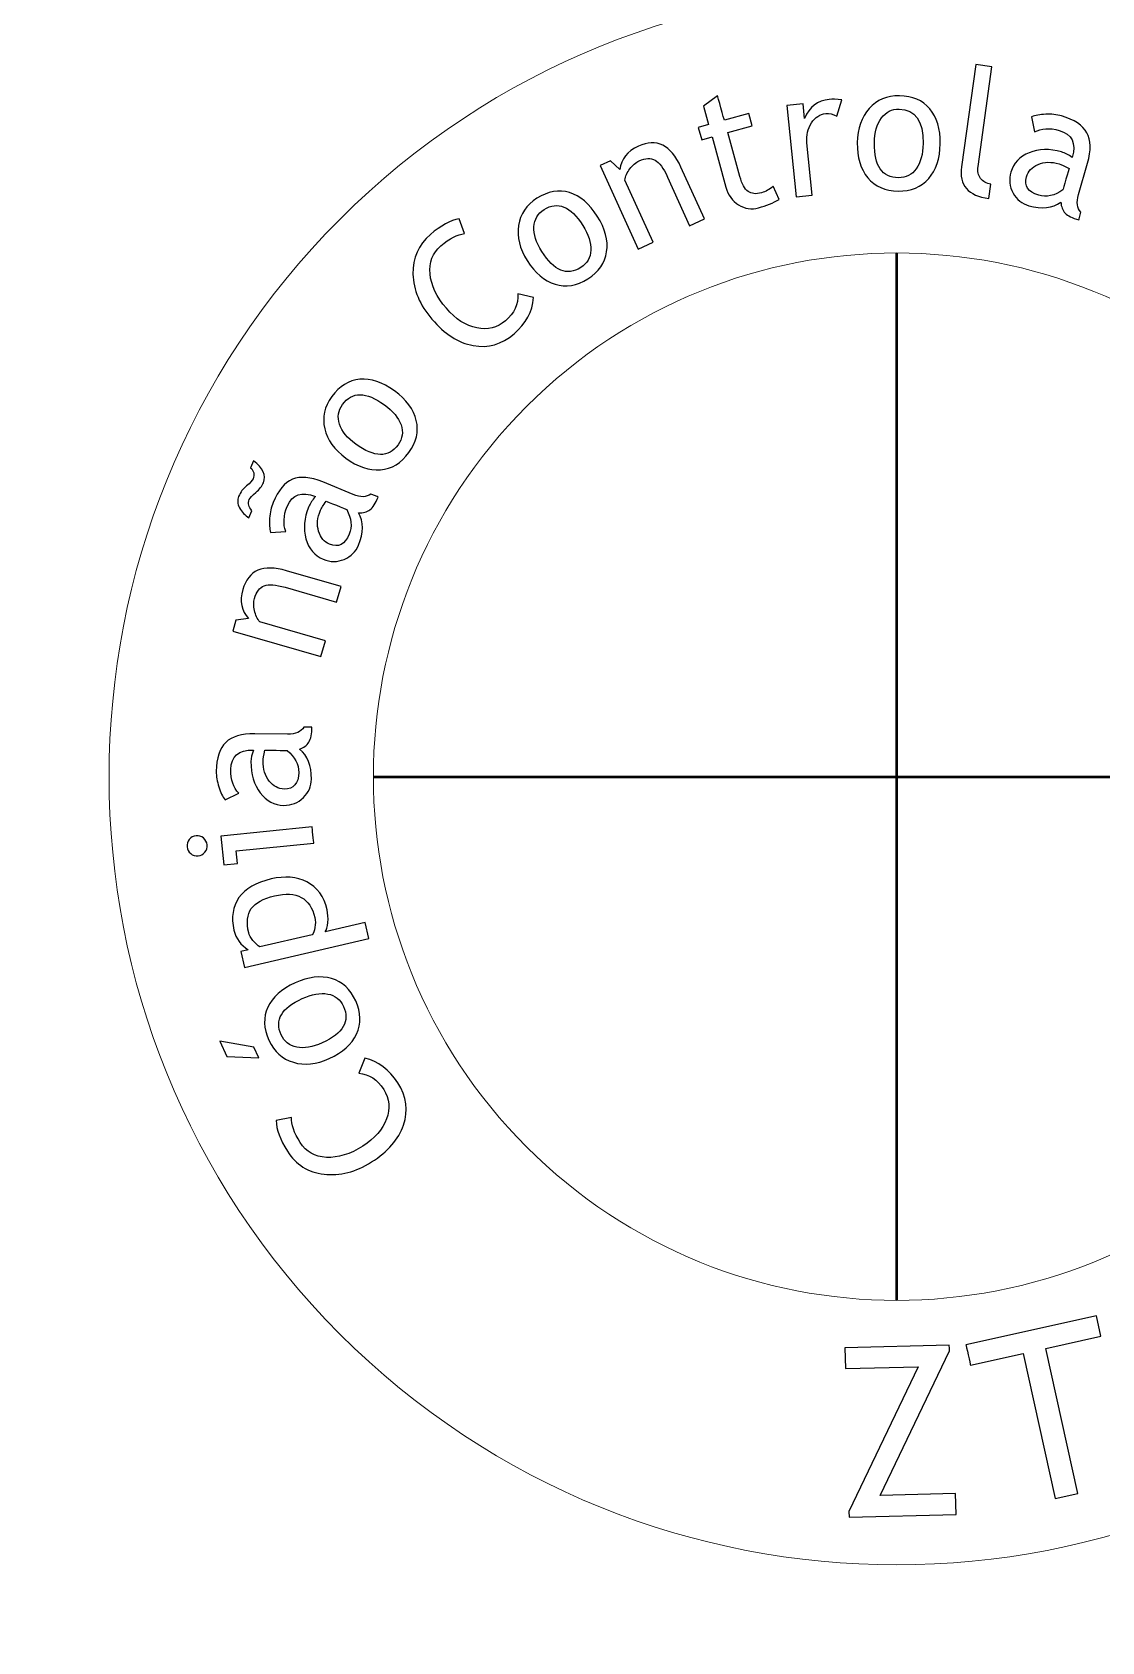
# Model space of a CAD drawing. Header units: millimetres. Extents: x 4980 to 5188, y 1170 to 1461.
# Drawn here: x 5135.94 to 5163.1, y 1240.36 to 1281.21 of the extents above; entities that cross this region are included whole.
import ezdxf

# ---------------------------------------------------------------- set-up
doc = ezdxf.new("R2010")
doc.units = ezdxf.units.MM
doc.layers.add('Camada 1', color=7, linetype='Continuous')

msp = doc.modelspace()

# ---------------------------------------------------------------- linework, layer by layer
at = {"layer": 'Camada 1', "lineweight": 20}
for points in [[(5143.75075, 1276.4554), (5151.56124, 1284.26589), (5164.22453, 1284.26589), (5172.03502, 1276.4554), (5172.03502, 1276.4554), (5179.84551, 1268.64491), (5179.84551, 1255.98161), (5172.03502, 1248.17113), (5172.03502, 1248.17113), (5164.22453, 1240.36064), (5151.56124, 1240.36064), (5143.75075, 1248.17113), (5143.75075, 1248.17113), (5135.94026, 1255.98161), (5135.94026, 1268.64491), (5143.75075, 1276.4554)], [(5148.49614, 1271.71), (5153.68581, 1276.89967), (5162.09996, 1276.89967), (5167.28963, 1271.71), (5167.28963, 1271.71), (5172.47929, 1266.52033), (5172.47929, 1258.10619), (5167.28963, 1252.91652), (5167.28963, 1252.91652), (5162.09996, 1247.72685), (5153.68581, 1247.72685), (5148.49614, 1252.91652), (5148.49614, 1252.91652), (5143.30647, 1258.10619), (5143.30647, 1266.52033), (5148.49614, 1271.71)]]:
    msp.add_open_spline(points, degree=3, knots=[0, 0, 0, 0, 0.2, 0.2, 0.2, 0.2, 0.4, 0.4, 0.4, 0.4, 0.6, 0.6, 0.6, 0.6, 1, 1, 1, 1], dxfattribs=at)
at = {"layer": 'Camada 1'}
for points, knots in [([(5159.53719, 1277.78801), (5159.53719, 1277.78801), (5159.90163, 1280.38705), (5159.90163, 1280.38705), (5159.90163, 1280.38705), (5159.90163, 1280.38705), (5160.31175, 1280.32949), (5160.31175, 1280.32949), (5160.31175, 1280.32949), (5160.31175, 1280.32949), (5159.95693, 1277.79961), (5159.95693, 1277.79961), (5159.95693, 1277.79961), (5159.93968, 1277.67615), (5159.96138, 1277.57411), (5160.02191, 1277.49293), (5160.02191, 1277.49293), (5160.08322, 1277.41169), (5160.17083, 1277.36339), (5160.28481, 1277.34741), (5160.28481, 1277.34741), (5160.28481, 1277.34741), (5160.23348, 1276.98141), (5160.23348, 1276.98141), (5160.23348, 1276.98141), (5159.70428, 1277.05566), (5159.47214, 1277.32429), (5159.53719, 1277.78801)], [0, 0, 0, 0, 0.125, 0.125, 0.125, 0.125, 0.25, 0.25, 0.25, 0.25, 0.375, 0.375, 0.375, 0.375, 0.5, 0.5, 0.5, 0.5, 0.625, 0.625, 0.625, 0.625, 0.75, 0.75, 0.75, 0.75, 1, 1, 1, 1]), ([(5153.20335, 1278.54801), (5153.20335, 1278.54801), (5152.94137, 1278.47567), (5152.94137, 1278.47567), (5152.94137, 1278.47567), (5152.94137, 1278.47567), (5152.85489, 1278.78899), (5152.85489, 1278.78899), (5152.85489, 1278.78899), (5152.85489, 1278.78899), (5153.1168, 1278.8614), (5153.1168, 1278.8614), (5153.1168, 1278.8614), (5153.1168, 1278.8614), (5152.98719, 1279.3307), (5152.98719, 1279.3307), (5152.98719, 1279.3307), (5152.98719, 1279.3307), (5153.34407, 1279.59396), (5153.34407, 1279.59396), (5153.34407, 1279.59396), (5153.34407, 1279.59396), (5153.51589, 1278.97157), (5153.51589, 1278.97157), (5153.51589, 1278.97157), (5153.51589, 1278.97157), (5154.13412, 1279.14233), (5154.13412, 1279.14233), (5154.13412, 1279.14233), (5154.13412, 1279.14233), (5154.22067, 1278.82894), (5154.22067, 1278.82894), (5154.22067, 1278.82894), (5154.22067, 1278.82894), (5153.60251, 1278.65825), (5153.60251, 1278.65825), (5153.60251, 1278.65825), (5153.60251, 1278.65825), (5153.91088, 1277.54151), (5153.91088, 1277.54151), (5153.91088, 1277.54151), (5153.96307, 1277.35257), (5154.03236, 1277.22699), (5154.11821, 1277.16448), (5154.11821, 1277.16448), (5154.20377, 1277.10268), (5154.31782, 1277.09101), (5154.4596, 1277.13012), (5154.4596, 1277.13012), (5154.56185, 1277.1584), (5154.66141, 1277.21356), (5154.75651, 1277.29537), (5154.75651, 1277.29537), (5154.75651, 1277.29537), (5154.91165, 1276.96246), (5154.91165, 1276.96246), (5154.91165, 1276.96246), (5154.758, 1276.87457), (5154.582, 1276.80365), (5154.38387, 1276.74892), (5154.38387, 1276.74892), (5154.20568, 1276.6997), (5154.03731, 1276.7241), (5153.87772, 1276.82246), (5153.87772, 1276.82246), (5153.71876, 1276.92103), (5153.61128, 1277.07065), (5153.55556, 1277.27246), (5153.55556, 1277.27246), (5153.55556, 1277.27246), (5153.20335, 1278.54801), (5153.20335, 1278.54801)], [0, 0, 0, 0, 0.05263158, 0.05263158, 0.05263158, 0.05263158, 0.10526316, 0.10526316, 0.10526316, 0.10526316, 0.15789474, 0.15789474, 0.15789474, 0.15789474, 0.21052632, 0.21052632, 0.21052632, 0.21052632, 0.26315789, 0.26315789, 0.26315789, 0.2631579, 0.31578947, 0.31578947, 0.31578947, 0.31578947, 0.36842105, 0.36842105, 0.36842105, 0.36842105, 0.42105263, 0.42105263, 0.42105263, 0.42105263, 0.47368421, 0.47368421, 0.47368421, 0.47368421, 0.52631579, 0.52631579, 0.52631579, 0.52631579, 0.57894737, 0.57894737, 0.57894737, 0.57894737, 0.63157895, 0.63157895, 0.63157895, 0.63157895, 0.68421053, 0.68421053, 0.68421053, 0.68421053, 0.73684211, 0.73684211, 0.73684211, 0.73684211, 0.78947368, 0.78947368, 0.78947368, 0.78947369, 0.84210526, 0.84210526, 0.84210526, 0.84210526, 0.89473684, 0.89473684, 0.89473684, 0.89473684, 1, 1, 1, 1]), ([(5156.37091, 1279.07494), (5156.27531, 1279.12798), (5156.18204, 1279.14983), (5156.09054, 1279.14063), (5156.09054, 1279.14063), (5155.94509, 1279.12586), (5155.8241, 1279.04588), (5155.72907, 1278.90107), (5155.72907, 1278.90107), (5155.63347, 1278.75569), (5155.59493, 1278.58916), (5155.61409, 1278.40015), (5155.61409, 1278.40015), (5155.61409, 1278.40015), (5155.74865, 1277.06945), (5155.74865, 1277.06945), (5155.74865, 1277.06945), (5155.74865, 1277.06945), (5155.33662, 1277.0278), (5155.33662, 1277.0278), (5155.33662, 1277.0278), (5155.33662, 1277.0278), (5155.10236, 1279.34506), (5155.10236, 1279.34506), (5155.10236, 1279.34506), (5155.10236, 1279.34506), (5155.51432, 1279.38664), (5155.51432, 1279.38664), (5155.51432, 1279.38664), (5155.51432, 1279.38664), (5155.55151, 1279.01894), (5155.55151, 1279.01894), (5155.55151, 1279.01894), (5155.6737, 1279.30886), (5155.88357, 1279.4688), (5156.17956, 1279.49878), (5156.17956, 1279.49878), (5156.25275, 1279.50621), (5156.36044, 1279.50359), (5156.50186, 1279.49171), (5156.50186, 1279.49171), (5156.50186, 1279.49171), (5156.37091, 1279.07494), (5156.37091, 1279.07494)], [0, 0, 0, 0, 0.08333333, 0.08333333, 0.08333333, 0.08333333, 0.16666667, 0.16666667, 0.16666667, 0.16666667, 0.25, 0.25, 0.25, 0.25, 0.33333333, 0.33333333, 0.33333333, 0.33333333, 0.41666667, 0.41666667, 0.41666667, 0.41666667, 0.5, 0.5, 0.5, 0.5, 0.58333333, 0.58333333, 0.58333333, 0.58333333, 0.66666667, 0.66666667, 0.66666667, 0.66666667, 0.75, 0.75, 0.75, 0.75, 0.83333333, 0.83333333, 0.83333333, 0.83333333, 1, 1, 1, 1]), ([(5156.8912, 1278.40036), (5156.89565, 1278.76035), (5156.99571, 1279.05005), (5157.19207, 1279.2689), (5157.19207, 1279.2689), (5157.3885, 1279.48768), (5157.64441, 1279.59509), (5157.96055, 1279.5912), (5157.96055, 1279.5912), (5158.29374, 1279.5871), (5158.55071, 1279.47778), (5158.73222, 1279.26261), (5158.73222, 1279.26261), (5158.91359, 1279.048), (5159.00205, 1278.75236), (5158.99746, 1278.37455), (5158.99746, 1278.37455), (5158.99279, 1277.99908), (5158.89492, 1277.70408), (5158.70372, 1277.48897), (5158.70372, 1277.48897), (5158.51259, 1277.27451), (5158.25521, 1277.16929), (5157.93093, 1277.17339), (5157.93093, 1277.17339), (5157.59844, 1277.17735), (5157.34148, 1277.29035), (5157.15862, 1277.51167), (5157.15862, 1277.51167), (5156.97584, 1277.73278), (5156.88667, 1278.02927), (5156.8912, 1278.40036)], [0, 0, 0, 0, 0.11111111, 0.11111111, 0.11111111, 0.11111111, 0.22222222, 0.22222222, 0.22222222, 0.22222222, 0.33333333, 0.33333333, 0.33333333, 0.33333333, 0.44444444, 0.44444444, 0.44444444, 0.44444445, 0.55555556, 0.55555556, 0.55555556, 0.55555556, 0.66666667, 0.66666667, 0.66666667, 0.66666667, 0.77777778, 0.77777778, 0.77777778, 0.77777778, 1, 1, 1, 1]), ([(5157.32755, 1278.39506), (5157.32041, 1277.81092), (5157.52307, 1277.51676), (5157.9351, 1277.51174), (5157.9351, 1277.51174), (5158.12658, 1277.50934), (5158.27812, 1277.58535), (5158.38913, 1277.74063), (5158.38913, 1277.74063), (5158.50015, 1277.89606), (5158.55771, 1278.10904), (5158.5611, 1278.37986), (5158.5611, 1278.37986), (5158.56817, 1278.95657), (5158.36679, 1279.24776), (5157.95645, 1279.25278), (5157.95645, 1279.25278), (5157.76787, 1279.25512), (5157.61704, 1279.18052), (5157.5032, 1279.0282), (5157.5032, 1279.0282), (5157.38914, 1278.87596), (5157.33088, 1278.66525), (5157.32755, 1278.39506)], [0, 0, 0, 0, 0.14285714, 0.14285714, 0.14285714, 0.14285714, 0.28571429, 0.28571429, 0.28571429, 0.28571429, 0.42857143, 0.42857143, 0.42857143, 0.42857143, 0.57142857, 0.57142857, 0.57142857, 0.57142857, 0.71428571, 0.71428571, 0.71428571, 0.71428572, 1, 1, 1, 1]), ([(5162.06269, 1276.89154), (5161.84695, 1276.73732), (5161.57493, 1276.70741), (5161.24832, 1276.80124), (5161.24832, 1276.80124), (5161.07281, 1276.85173), (5160.93931, 1276.95963), (5160.8476, 1277.12418), (5160.8476, 1277.12418), (5160.75525, 1277.28893), (5160.73658, 1277.46571), (5160.79131, 1277.65621), (5160.79131, 1277.65621), (5160.85672, 1277.88382), (5161.01101, 1278.04716), (5161.25461, 1278.14779), (5161.25461, 1278.14779), (5161.49807, 1278.2477), (5161.77306, 1278.25371), (5162.08051, 1278.16532), (5162.08051, 1278.16532), (5162.16402, 1278.14121), (5162.25361, 1278.09546), (5162.34843, 1278.02807), (5162.34843, 1278.02807), (5162.45259, 1278.39032), (5162.34348, 1278.6178), (5162.02034, 1278.71071), (5162.02034, 1278.71071), (5161.77207, 1278.78206), (5161.56241, 1278.76983), (5161.38974, 1278.67423), (5161.38974, 1278.67423), (5161.38974, 1278.67423), (5161.31875, 1279.05606), (5161.31875, 1279.05606), (5161.31875, 1279.05606), (5161.41208, 1279.09566), (5161.53109, 1279.11779), (5161.67633, 1279.12317), (5161.67633, 1279.12317), (5161.82221, 1279.12833), (5161.95557, 1279.11405), (5162.07683, 1279.07919), (5162.07683, 1279.07919), (5162.4014, 1278.98585), (5162.61614, 1278.84379), (5162.72066, 1278.65386), (5162.72066, 1278.65386), (5162.82509, 1278.464), (5162.83118, 1278.20817), (5162.73855, 1277.88573), (5162.73855, 1277.88573), (5162.73855, 1277.88573), (5162.50767, 1277.08253), (5162.50767, 1277.08253), (5162.50767, 1277.08253), (5162.45125, 1276.88638), (5162.47197, 1276.73838), (5162.57011, 1276.6391), (5162.57011, 1276.6391), (5162.57011, 1276.6391), (5162.51354, 1276.44224), (5162.51354, 1276.44224), (5162.51354, 1276.44224), (5162.35162, 1276.48877), (5162.23692, 1276.54647), (5162.17017, 1276.61506), (5162.17017, 1276.61506), (5162.10264, 1276.68386), (5162.06722, 1276.77586), (5162.06269, 1276.89154)], [0, 0, 0, 0, 0.05263158, 0.05263158, 0.05263158, 0.05263158, 0.10526316, 0.10526316, 0.10526316, 0.10526316, 0.15789474, 0.15789474, 0.15789474, 0.15789474, 0.21052632, 0.21052632, 0.21052632, 0.21052632, 0.26315789, 0.26315789, 0.26315789, 0.2631579, 0.31578947, 0.31578947, 0.31578947, 0.31578947, 0.36842105, 0.36842105, 0.36842105, 0.36842105, 0.42105263, 0.42105263, 0.42105263, 0.42105263, 0.47368421, 0.47368421, 0.47368421, 0.47368421, 0.52631579, 0.52631579, 0.52631579, 0.52631579, 0.57894737, 0.57894737, 0.57894737, 0.57894737, 0.63157895, 0.63157895, 0.63157895, 0.63157895, 0.68421053, 0.68421053, 0.68421053, 0.68421053, 0.73684211, 0.73684211, 0.73684211, 0.73684211, 0.78947368, 0.78947368, 0.78947368, 0.78947369, 0.84210526, 0.84210526, 0.84210526, 0.84210526, 0.89473684, 0.89473684, 0.89473684, 0.89473684, 1, 1, 1, 1]), ([(5152.63413, 1276.29545), (5152.63413, 1276.29545), (5152.07311, 1277.53006), (5152.07311, 1277.53006), (5152.07311, 1277.53006), (5151.97058, 1277.75577), (5151.86494, 1277.89846), (5151.75562, 1277.958), (5151.75562, 1277.958), (5151.6468, 1278.01789), (5151.51209, 1278.01117), (5151.35271, 1277.93877), (5151.35271, 1277.93877), (5151.2668, 1277.8998), (5151.18866, 1277.83326), (5151.11802, 1277.73929), (5151.11802, 1277.73929), (5151.04844, 1277.64482), (5151.00467, 1277.54915), (5150.98912, 1277.45072), (5150.98912, 1277.45072), (5150.98912, 1277.45072), (5151.70577, 1275.87366), (5151.70577, 1275.87366), (5151.70577, 1275.87366), (5151.70577, 1275.87366), (5151.32867, 1275.70233), (5151.32867, 1275.70233), (5151.32867, 1275.70233), (5151.32867, 1275.70233), (5150.36517, 1277.82266), (5150.36517, 1277.82266), (5150.36517, 1277.82266), (5150.36517, 1277.82266), (5150.62262, 1277.93968), (5150.62262, 1277.93968), (5150.62262, 1277.93968), (5150.62262, 1277.93968), (5150.86552, 1277.72069), (5150.86552, 1277.72069), (5150.86552, 1277.72069), (5150.89507, 1277.986), (5151.05007, 1278.18286), (5151.33185, 1278.31092), (5151.33185, 1278.31092), (5151.79685, 1278.5222), (5152.15761, 1278.34528), (5152.41457, 1277.77974), (5152.41457, 1277.77974), (5152.41457, 1277.77974), (5153.01116, 1276.46685), (5153.01116, 1276.46685), (5153.01116, 1276.46685), (5153.01116, 1276.46685), (5152.63413, 1276.29545), (5152.63413, 1276.29545)], [0, 0, 0, 0, 0.06666667, 0.06666667, 0.06666667, 0.06666667, 0.13333333, 0.13333333, 0.13333333, 0.13333333, 0.2, 0.2, 0.2, 0.2, 0.26666667, 0.26666667, 0.26666667, 0.26666667, 0.33333333, 0.33333333, 0.33333333, 0.33333333, 0.4, 0.4, 0.4, 0.4, 0.46666667, 0.46666667, 0.46666667, 0.46666667, 0.53333333, 0.53333333, 0.53333333, 0.53333333, 0.6, 0.6, 0.6, 0.6, 0.66666667, 0.66666667, 0.66666667, 0.66666667, 0.73333333, 0.73333333, 0.73333333, 0.73333333, 0.8, 0.8, 0.8, 0.8, 0.86666667, 0.86666667, 0.86666667, 0.86666667, 1, 1, 1, 1]), ([(5162.26726, 1277.74551), (5162.15059, 1277.81), (5162.06708, 1277.84939), (5162.01708, 1277.86374), (5162.01708, 1277.86374), (5161.81733, 1277.92123), (5161.63899, 1277.916), (5161.48301, 1277.84896), (5161.48301, 1277.84896), (5161.32702, 1277.78179), (5161.22824, 1277.67735), (5161.18772, 1277.53614), (5161.18772, 1277.53614), (5161.12061, 1277.30286), (5161.22392, 1277.14652), (5161.49715, 1277.06803), (5161.49715, 1277.06803), (5161.69761, 1277.0104), (5161.90197, 1277.05509), (5162.11092, 1277.20196), (5162.11092, 1277.20196), (5162.11092, 1277.20196), (5162.26726, 1277.74551), (5162.26726, 1277.74551)], [0, 0, 0, 0, 0.14285714, 0.14285714, 0.14285714, 0.14285714, 0.28571429, 0.28571429, 0.28571429, 0.28571429, 0.42857143, 0.42857143, 0.42857143, 0.42857143, 0.57142857, 0.57142857, 0.57142857, 0.57142857, 0.71428571, 0.71428571, 0.71428571, 0.71428572, 1, 1, 1, 1]), ([(5148.51043, 1275.40817), (5148.31774, 1275.7123), (5148.24363, 1276.00971), (5148.28889, 1276.30019), (5148.28889, 1276.30019), (5148.33421, 1276.59074), (5148.49006, 1276.8204), (5148.75721, 1276.98954), (5148.75721, 1276.98954), (5149.03863, 1277.16788), (5149.3137, 1277.21638), (5149.58325, 1277.13493), (5149.58325, 1277.13493), (5149.85223, 1277.05403), (5150.0877, 1276.85449), (5150.28993, 1276.5353), (5150.28993, 1276.5353), (5150.49075, 1276.21809), (5150.56966, 1275.91743), (5150.52674, 1275.63282), (5150.52674, 1275.63282), (5150.48347, 1275.34885), (5150.32507, 1275.12031), (5150.05114, 1274.94678), (5150.05114, 1274.94678), (5149.77028, 1274.76888), (5149.4933, 1274.72341), (5149.21923, 1274.80911), (5149.21923, 1274.80911), (5148.94544, 1274.89481), (5148.70898, 1275.09464), (5148.51043, 1275.40817)], [0, 0, 0, 0, 0.11111111, 0.11111111, 0.11111111, 0.11111111, 0.22222222, 0.22222222, 0.22222222, 0.22222222, 0.33333333, 0.33333333, 0.33333333, 0.33333333, 0.44444444, 0.44444444, 0.44444444, 0.44444445, 0.55555556, 0.55555556, 0.55555556, 0.55555556, 0.66666667, 0.66666667, 0.66666667, 0.66666667, 0.77777778, 0.77777778, 0.77777778, 0.77777778, 1, 1, 1, 1]), ([(5148.87911, 1275.64166), (5149.19165, 1275.14824), (5149.52201, 1275.01219), (5149.87005, 1275.23267), (5149.87005, 1275.23267), (5150.03184, 1275.3352), (5150.1174, 1275.48157), (5150.12574, 1275.6722), (5150.12574, 1275.6722), (5150.13408, 1275.86298), (5150.06613, 1276.07292), (5149.92124, 1276.30181), (5149.92124, 1276.30181), (5149.61259, 1276.78894), (5149.28499, 1276.92322), (5148.93837, 1276.70359), (5148.93837, 1276.70359), (5148.77906, 1276.60269), (5148.69328, 1276.45794), (5148.68084, 1276.26815), (5148.68084, 1276.26815), (5148.66832, 1276.07844), (5148.73451, 1275.86998), (5148.87911, 1275.64166)], [0, 0, 0, 0, 0.14285714, 0.14285714, 0.14285714, 0.14285714, 0.28571429, 0.28571429, 0.28571429, 0.28571429, 0.42857143, 0.42857143, 0.42857143, 0.42857143, 0.57142857, 0.57142857, 0.57142857, 0.57142857, 0.71428571, 0.71428571, 0.71428571, 0.71428572, 1, 1, 1, 1]), ([(5146.78318, 1276.47017), (5146.78318, 1276.47017), (5146.91519, 1276.09322), (5146.91519, 1276.09322), (5146.91519, 1276.09322), (5146.74266, 1276.07992), (5146.54375, 1275.97661), (5146.31698, 1275.78167), (5146.31698, 1275.78167), (5146.10527, 1275.5998), (5146.01363, 1275.36249), (5146.04206, 1275.06975), (5146.04206, 1275.06975), (5146.07154, 1274.77708), (5146.2095, 1274.48667), (5146.4567, 1274.19902), (5146.4567, 1274.19902), (5146.6933, 1273.92381), (5146.95069, 1273.7575), (5147.22837, 1273.69959), (5147.22837, 1273.69959), (5147.50662, 1273.64125), (5147.74958, 1273.70122), (5147.95733, 1273.87969), (5147.95733, 1273.87969), (5148.18303, 1274.07372), (5148.28931, 1274.30303), (5148.27404, 1274.56678), (5148.27404, 1274.56678), (5148.27404, 1274.56678), (5148.67193, 1274.47041), (5148.67193, 1274.47041), (5148.67193, 1274.47041), (5148.64308, 1274.11685), (5148.47832, 1273.81082), (5148.17724, 1273.55216), (5148.17724, 1273.55216), (5147.86137, 1273.2807), (5147.51553, 1273.18107), (5147.13779, 1273.25277), (5147.13779, 1273.25277), (5146.76111, 1273.3244), (5146.41265, 1273.54657), (5146.09191, 1273.91978), (5146.09191, 1273.91978), (5145.78191, 1274.28055), (5145.62126, 1274.66323), (5145.60987, 1275.06834), (5145.60987, 1275.06834), (5145.59835, 1275.47344), (5145.74571, 1275.80747), (5146.05309, 1276.07158), (5146.05309, 1276.07158), (5146.31599, 1276.29757), (5146.55916, 1276.43015), (5146.78318, 1276.47017)], [0, 0, 0, 0, 0.06666667, 0.06666667, 0.06666667, 0.06666667, 0.13333333, 0.13333333, 0.13333333, 0.13333333, 0.2, 0.2, 0.2, 0.2, 0.26666667, 0.26666667, 0.26666667, 0.26666667, 0.33333333, 0.33333333, 0.33333333, 0.33333333, 0.4, 0.4, 0.4, 0.4, 0.46666667, 0.46666667, 0.46666667, 0.46666667, 0.53333333, 0.53333333, 0.53333333, 0.53333333, 0.6, 0.6, 0.6, 0.6, 0.66666667, 0.66666667, 0.66666667, 0.66666667, 0.73333333, 0.73333333, 0.73333333, 0.73333333, 0.8, 0.8, 0.8, 0.8, 0.86666667, 0.86666667, 0.86666667, 0.86666667, 1, 1, 1, 1]), ([(5143.90398, 1270.39613), (5143.61237, 1270.60727), (5143.43333, 1270.85603), (5143.36778, 1271.14262), (5143.36778, 1271.14262), (5143.30209, 1271.42921), (5143.36184, 1271.70039), (5143.54724, 1271.9565), (5143.54724, 1271.9565), (5143.74269, 1272.22633), (5143.98013, 1272.37327), (5144.26064, 1272.39752), (5144.26064, 1272.39752), (5144.54052, 1272.42213), (5144.83312, 1272.32398), (5145.13915, 1272.10238), (5145.13915, 1272.10238), (5145.44335, 1271.88218), (5145.6279, 1271.63215), (5145.69352, 1271.35199), (5145.69352, 1271.35199), (5145.75858, 1271.07212), (5145.69614, 1270.80123), (5145.506, 1270.53854), (5145.506, 1270.53854), (5145.31105, 1270.2692), (5145.07056, 1270.12432), (5144.78433, 1270.1024), (5144.78433, 1270.1024), (5144.4983, 1270.08055), (5144.20457, 1270.17855), (5143.90398, 1270.39613)], [0, 0, 0, 0, 0.11111111, 0.11111111, 0.11111111, 0.11111111, 0.22222222, 0.22222222, 0.22222222, 0.22222222, 0.33333333, 0.33333333, 0.33333333, 0.33333333, 0.44444444, 0.44444444, 0.44444444, 0.44444445, 0.55555556, 0.55555556, 0.55555556, 0.55555556, 0.66666667, 0.66666667, 0.66666667, 0.66666667, 0.77777778, 0.77777778, 0.77777778, 0.77777778, 1, 1, 1, 1]), ([(5144.15988, 1270.74961), (5144.63301, 1270.40716), (5144.99024, 1270.4032), (5145.23192, 1270.73695), (5145.23192, 1270.73695), (5145.34414, 1270.89202), (5145.36939, 1271.05968), (5145.30652, 1271.23992), (5145.30652, 1271.23992), (5145.24352, 1271.42016), (5145.10274, 1271.59008), (5144.88325, 1271.74889), (5144.88325, 1271.74889), (5144.41606, 1272.0871), (5144.06209, 1272.09036), (5143.82146, 1271.75794), (5143.82146, 1271.75794), (5143.71087, 1271.60521), (5143.68485, 1271.4389), (5143.74368, 1271.25816), (5143.74368, 1271.25816), (5143.80237, 1271.07728), (5143.94103, 1270.90807), (5144.15988, 1270.74961)], [0, 0, 0, 0, 0.14285714, 0.14285714, 0.14285714, 0.14285714, 0.28571429, 0.28571429, 0.28571429, 0.28571429, 0.42857143, 0.42857143, 0.42857143, 0.42857143, 0.57142857, 0.57142857, 0.57142857, 0.57142857, 0.71428571, 0.71428571, 0.71428571, 0.71428572, 1, 1, 1, 1]), ([(5141.55645, 1270.33001), (5141.80451, 1270.14503), (5141.88986, 1269.95885), (5141.81313, 1269.77295), (5141.81313, 1269.77295), (5141.77834, 1269.68853), (5141.71414, 1269.60664), (5141.62009, 1269.5266), (5141.62009, 1269.5266), (5141.52633, 1269.44726), (5141.47082, 1269.38666), (5141.45357, 1269.3448), (5141.45357, 1269.3448), (5141.41454, 1269.25019), (5141.43667, 1269.15593), (5141.52053, 1269.06344), (5141.52053, 1269.06344), (5141.52053, 1269.06344), (5141.44586, 1268.88228), (5141.44586, 1268.88228), (5141.44586, 1268.88228), (5141.34093, 1268.9472), (5141.26138, 1269.0307), (5141.20714, 1269.1326), (5141.20714, 1269.1326), (5141.15248, 1269.23379), (5141.14421, 1269.33031), (5141.18239, 1269.42294), (5141.18239, 1269.42294), (5141.22772, 1269.53275), (5141.29532, 1269.62284), (5141.38597, 1269.69468), (5141.38597, 1269.69468), (5141.47627, 1269.76574), (5141.53128, 1269.825), (5141.55051, 1269.87167), (5141.55051, 1269.87167), (5141.5952, 1269.98), (5141.57279, 1270.07369), (5141.48348, 1270.15295), (5141.48348, 1270.15295), (5141.48348, 1270.15295), (5141.55645, 1270.33001), (5141.55645, 1270.33001)], [0, 0, 0, 0, 0.08333333, 0.08333333, 0.08333333, 0.08333333, 0.16666667, 0.16666667, 0.16666667, 0.16666667, 0.25, 0.25, 0.25, 0.25, 0.33333333, 0.33333333, 0.33333333, 0.33333333, 0.41666667, 0.41666667, 0.41666667, 0.41666667, 0.5, 0.5, 0.5, 0.5, 0.58333333, 0.58333333, 0.58333333, 0.58333333, 0.66666667, 0.66666667, 0.66666667, 0.66666667, 0.75, 0.75, 0.75, 0.75, 0.83333333, 0.83333333, 0.83333333, 0.83333333, 1, 1, 1, 1]), ([(5144.22974, 1269.00984), (5144.35907, 1268.77827), (5144.35858, 1268.50469), (5144.22904, 1268.19045), (5144.22904, 1268.19045), (5144.15939, 1268.02166), (5144.03734, 1267.90089), (5143.8636, 1267.82813), (5143.8636, 1267.82813), (5143.68951, 1267.75459), (5143.51182, 1267.75565), (5143.32861, 1267.83124), (5143.32861, 1267.83124), (5143.10969, 1267.92147), (5142.96452, 1268.09294), (5142.89161, 1268.3463), (5142.89161, 1268.3463), (5142.81928, 1268.59923), (5142.84388, 1268.8733), (5142.96593, 1269.16901), (5142.96593, 1269.16901), (5142.99902, 1269.24934), (5143.05446, 1269.3332), (5143.13203, 1269.41997), (5143.13203, 1269.41997), (5142.7835, 1269.56372), (5142.54534, 1269.48057), (5142.41714, 1269.16979), (5142.41714, 1269.16979), (5142.31864, 1268.931), (5142.30754, 1268.7212), (5142.38335, 1268.53905), (5142.38335, 1268.53905), (5142.38335, 1268.53905), (5141.99599, 1268.51091), (5141.99599, 1268.51091), (5141.99599, 1268.51091), (5141.967, 1268.60793), (5141.95816, 1268.72877), (5141.96898, 1268.87366), (5141.96898, 1268.87366), (5141.98008, 1269.01925), (5142.00914, 1269.15013), (5142.05723, 1269.26681), (5142.05723, 1269.26681), (5142.18599, 1269.579), (5142.35103, 1269.7767), (5142.55142, 1269.85943), (5142.55142, 1269.85943), (5142.75168, 1269.94217), (5143.00666, 1269.91982), (5143.3168, 1269.79183), (5143.3168, 1269.79183), (5143.3168, 1269.79183), (5144.08938, 1269.47321), (5144.08938, 1269.47321), (5144.08938, 1269.47321), (5144.27804, 1269.39543), (5144.42738, 1269.39953), (5144.53698, 1269.48608), (5144.53698, 1269.48608), (5144.53698, 1269.48608), (5144.72641, 1269.40795), (5144.72641, 1269.40795), (5144.72641, 1269.40795), (5144.66214, 1269.25217), (5144.59206, 1269.14462), (5144.51647, 1269.08586), (5144.51647, 1269.08586), (5144.44053, 1269.02646), (5144.34528, 1269.0015), (5144.22974, 1269.00984)], [0, 0, 0, 0, 0.05263158, 0.05263158, 0.05263158, 0.05263158, 0.10526316, 0.10526316, 0.10526316, 0.10526316, 0.15789474, 0.15789474, 0.15789474, 0.15789474, 0.21052632, 0.21052632, 0.21052632, 0.21052632, 0.26315789, 0.26315789, 0.26315789, 0.2631579, 0.31578947, 0.31578947, 0.31578947, 0.31578947, 0.36842105, 0.36842105, 0.36842105, 0.36842105, 0.42105263, 0.42105263, 0.42105263, 0.42105263, 0.47368421, 0.47368421, 0.47368421, 0.47368421, 0.52631579, 0.52631579, 0.52631579, 0.52631579, 0.57894737, 0.57894737, 0.57894737, 0.57894737, 0.63157895, 0.63157895, 0.63157895, 0.63157895, 0.68421053, 0.68421053, 0.68421053, 0.68421053, 0.73684211, 0.73684211, 0.73684211, 0.73684211, 0.78947368, 0.78947368, 0.78947368, 0.78947369, 0.84210526, 0.84210526, 0.84210526, 0.84210526, 0.89473684, 0.89473684, 0.89473684, 0.89473684, 1, 1, 1, 1]), ([(5143.40377, 1269.30789), (5143.32677, 1269.19921), (5143.27833, 1269.12051), (5143.25853, 1269.07242), (5143.25853, 1269.07242), (5143.17926, 1268.8803), (5143.16456, 1268.70254), (5143.21391, 1268.54004), (5143.21391, 1268.54004), (5143.26334, 1268.37762), (5143.35618, 1268.26781), (5143.49195, 1268.2118), (5143.49195, 1268.2118), (5143.71631, 1268.11924), (5143.88312, 1268.20459), (5143.99152, 1268.46742), (5143.99152, 1268.46742), (5144.07107, 1268.66011), (5144.04936, 1268.86821), (5143.92661, 1269.09222), (5143.92661, 1269.09222), (5143.92661, 1269.09222), (5143.40377, 1269.30789), (5143.40377, 1269.30789)], [0, 0, 0, 0, 0.14285714, 0.14285714, 0.14285714, 0.14285714, 0.28571429, 0.28571429, 0.28571429, 0.28571429, 0.42857143, 0.42857143, 0.42857143, 0.42857143, 0.57142857, 0.57142857, 0.57142857, 0.57142857, 0.71428571, 0.71428571, 0.71428571, 0.71428572, 1, 1, 1, 1]), ([(5143.66766, 1266.74435), (5143.66766, 1266.74435), (5142.36447, 1267.11897), (5142.36447, 1267.11897), (5142.36447, 1267.11897), (5142.12617, 1267.18742), (5141.94904, 1267.19979), (5141.83279, 1267.15525), (5141.83279, 1267.15525), (5141.71661, 1267.11133), (5141.63424, 1267.00449), (5141.58587, 1266.8362), (5141.58587, 1266.8362), (5141.55978, 1266.74562), (5141.55964, 1266.64295), (5141.5853, 1266.52818), (5141.5853, 1266.52818), (5141.61196, 1266.41399), (5141.65644, 1266.3186), (5141.72114, 1266.24287), (5141.72114, 1266.24287), (5141.72114, 1266.24287), (5143.38595, 1265.7643), (5143.38595, 1265.7643), (5143.38595, 1265.7643), (5143.38595, 1265.7643), (5143.27154, 1265.36619), (5143.27154, 1265.36619), (5143.27154, 1265.36619), (5143.27154, 1265.36619), (5141.03327, 1266.00966), (5141.03327, 1266.00966), (5141.03327, 1266.00966), (5141.03327, 1266.00966), (5141.11133, 1266.28147), (5141.11133, 1266.28147), (5141.11133, 1266.28147), (5141.11133, 1266.28147), (5141.43554, 1266.32411), (5141.43554, 1266.32411), (5141.43554, 1266.32411), (5141.25289, 1266.51878), (5141.20375, 1266.7645), (5141.28924, 1267.06198), (5141.28924, 1267.06198), (5141.43038, 1267.55285), (5141.79913, 1267.71245), (5142.39614, 1267.54083), (5142.39614, 1267.54083), (5142.39614, 1267.54083), (5143.78214, 1267.14238), (5143.78214, 1267.14238), (5143.78214, 1267.14238), (5143.78214, 1267.14238), (5143.66766, 1266.74435), (5143.66766, 1266.74435)], [0, 0, 0, 0, 0.06666667, 0.06666667, 0.06666667, 0.06666667, 0.13333333, 0.13333333, 0.13333333, 0.13333333, 0.2, 0.2, 0.2, 0.2, 0.26666667, 0.26666667, 0.26666667, 0.26666667, 0.33333333, 0.33333333, 0.33333333, 0.33333333, 0.4, 0.4, 0.4, 0.4, 0.46666667, 0.46666667, 0.46666667, 0.46666667, 0.53333333, 0.53333333, 0.53333333, 0.53333333, 0.6, 0.6, 0.6, 0.6, 0.66666667, 0.66666667, 0.66666667, 0.66666667, 0.73333333, 0.73333333, 0.73333333, 0.73333333, 0.8, 0.8, 0.8, 0.8, 0.86666667, 0.86666667, 0.86666667, 0.86666667, 1, 1, 1, 1]), ([(5142.72912, 1263.01471), (5142.93489, 1262.84741), (5143.03572, 1262.59299), (5143.03155, 1262.25309), (5143.03155, 1262.25309), (5143.02929, 1262.07051), (5142.96056, 1261.91325), (5142.82606, 1261.7813), (5142.82606, 1261.7813), (5142.69157, 1261.64865), (5142.52611, 1261.58388), (5142.32784, 1261.58628), (5142.32784, 1261.58628), (5142.0911, 1261.58925), (5141.89283, 1261.69475), (5141.73139, 1261.90314), (5141.73139, 1261.90314), (5141.5706, 1262.11145), (5141.49211, 1262.37506), (5141.496, 1262.69503), (5141.496, 1262.69503), (5141.49713, 1262.78186), (5141.51756, 1262.88036), (5141.55751, 1262.98961), (5141.55751, 1262.98961), (5141.18063, 1262.99428), (5140.99006, 1262.82888), (5140.98596, 1262.49272), (5140.98596, 1262.49272), (5140.98278, 1262.23442), (5141.05002, 1262.03537), (5141.18791, 1261.89423), (5141.18791, 1261.89423), (5141.18791, 1261.89423), (5140.83839, 1261.72474), (5140.83839, 1261.72474), (5140.83839, 1261.72474), (5140.77553, 1261.80429), (5140.72263, 1261.91318), (5140.67908, 1262.05191), (5140.67908, 1262.05191), (5140.63559, 1262.19114), (5140.61409, 1262.32351), (5140.61565, 1262.4498), (5140.61565, 1262.4498), (5140.61982, 1262.78745), (5140.70001, 1263.03211), (5140.8555, 1263.18307), (5140.8555, 1263.18307), (5141.01099, 1263.33404), (5141.25608, 1263.40758), (5141.59167, 1263.40348), (5141.59167, 1263.40348), (5141.59167, 1263.40348), (5142.42726, 1263.39322), (5142.42726, 1263.39322), (5142.42726, 1263.39322), (5142.63133, 1263.39068), (5142.76858, 1263.44986), (5142.8383, 1263.57078), (5142.8383, 1263.57078), (5142.8383, 1263.57078), (5143.04322, 1263.56823), (5143.04322, 1263.56823), (5143.04322, 1263.56823), (5143.04117, 1263.39973), (5143.01585, 1263.27387), (5142.96734, 1263.19142), (5142.96734, 1263.19142), (5142.91877, 1263.10805), (5142.83943, 1263.04964), (5142.72912, 1263.01471)], [0, 0, 0, 0, 0.05263158, 0.05263158, 0.05263158, 0.05263158, 0.10526316, 0.10526316, 0.10526316, 0.10526316, 0.15789474, 0.15789474, 0.15789474, 0.15789474, 0.21052632, 0.21052632, 0.21052632, 0.21052632, 0.26315789, 0.26315789, 0.26315789, 0.2631579, 0.31578947, 0.31578947, 0.31578947, 0.31578947, 0.36842105, 0.36842105, 0.36842105, 0.36842105, 0.42105263, 0.42105263, 0.42105263, 0.42105263, 0.47368421, 0.47368421, 0.47368421, 0.47368421, 0.52631579, 0.52631579, 0.52631579, 0.52631579, 0.57894737, 0.57894737, 0.57894737, 0.57894737, 0.63157895, 0.63157895, 0.63157895, 0.63157895, 0.68421053, 0.68421053, 0.68421053, 0.68421053, 0.73684211, 0.73684211, 0.73684211, 0.73684211, 0.78947368, 0.78947368, 0.78947368, 0.78947369, 0.84210526, 0.84210526, 0.84210526, 0.84210526, 0.89473684, 0.89473684, 0.89473684, 0.89473684, 1, 1, 1, 1]), ([(5141.85139, 1262.98607), (5141.82013, 1262.85653), (5141.80422, 1262.76553), (5141.80359, 1262.71355), (5141.80359, 1262.71355), (5141.80097, 1262.50574), (5141.85316, 1262.33504), (5141.95908, 1262.20239), (5141.95908, 1262.20239), (5142.06508, 1262.0698), (5142.192, 1262.00213), (5142.3388, 1262.0003), (5142.3388, 1262.0003), (5142.58155, 1261.99725), (5142.70494, 1262.13832), (5142.70847, 1262.42258), (5142.70847, 1262.42258), (5142.71102, 1262.63103), (5142.61393, 1262.81637), (5142.417, 1262.97907), (5142.417, 1262.97907), (5142.417, 1262.97907), (5141.85139, 1262.98607), (5141.85139, 1262.98607)], [0, 0, 0, 0, 0.14285714, 0.14285714, 0.14285714, 0.14285714, 0.28571429, 0.28571429, 0.28571429, 0.28571429, 0.42857143, 0.42857143, 0.42857143, 0.42857143, 0.57142857, 0.57142857, 0.57142857, 0.57142857, 0.71428571, 0.71428571, 0.71428571, 0.71428572, 1, 1, 1, 1]), ([(5143.09024, 1260.6283), (5143.09024, 1260.6283), (5141.11861, 1260.42896), (5141.11861, 1260.42896), (5141.11861, 1260.42896), (5141.11861, 1260.42896), (5141.15086, 1260.10992), (5141.15086, 1260.10992), (5141.15086, 1260.10992), (5141.15086, 1260.10992), (5140.80529, 1260.07491), (5140.80529, 1260.07491), (5140.80529, 1260.07491), (5140.80529, 1260.07491), (5140.7314, 1260.80599), (5140.7314, 1260.80599), (5140.7314, 1260.80599), (5140.7314, 1260.80599), (5143.04859, 1261.04033), (5143.04859, 1261.04033), (5143.04859, 1261.04033), (5143.04859, 1261.04033), (5143.09024, 1260.6283), (5143.09024, 1260.6283)], [0, 0, 0, 0, 0.14285714, 0.14285714, 0.14285714, 0.14285714, 0.28571429, 0.28571429, 0.28571429, 0.28571429, 0.42857143, 0.42857143, 0.42857143, 0.42857143, 0.57142857, 0.57142857, 0.57142857, 0.57142857, 0.71428571, 0.71428571, 0.71428571, 0.71428572, 1, 1, 1, 1]), ([(5139.87269, 1260.53262), (5139.86562, 1260.60291), (5139.88464, 1260.66591), (5139.92912, 1260.72114), (5139.92912, 1260.72114), (5139.9743, 1260.77566), (5140.03158, 1260.80691), (5140.10017, 1260.81384), (5140.10017, 1260.81384), (5140.17116, 1260.82105), (5140.23424, 1260.80196), (5140.28939, 1260.75756), (5140.28939, 1260.75756), (5140.34398, 1260.7123), (5140.3753, 1260.65439), (5140.3823, 1260.58417), (5140.3823, 1260.58417), (5140.3893, 1260.51481), (5140.37021, 1260.45244), (5140.32588, 1260.39721), (5140.32588, 1260.39721), (5140.28055, 1260.3427), (5140.22264, 1260.31137), (5140.15172, 1260.30423), (5140.15172, 1260.30423), (5140.08157, 1260.29716), (5140.0185, 1260.3154), (5139.96483, 1260.36002), (5139.96483, 1260.36002), (5139.91045, 1260.40365), (5139.8799, 1260.46177), (5139.87269, 1260.53262)], [0, 0, 0, 0, 0.11111111, 0.11111111, 0.11111111, 0.11111111, 0.22222222, 0.22222222, 0.22222222, 0.22222222, 0.33333333, 0.33333333, 0.33333333, 0.33333333, 0.44444444, 0.44444444, 0.44444444, 0.44444445, 0.55555556, 0.55555556, 0.55555556, 0.55555556, 0.66666667, 0.66666667, 0.66666667, 0.66666667, 0.77777778, 0.77777778, 0.77777778, 0.77777778, 1, 1, 1, 1]), ([(5143.3815, 1258.37765), (5143.3815, 1258.37765), (5144.39422, 1258.61354), (5144.39422, 1258.61354), (5144.39422, 1258.61354), (5144.39422, 1258.61354), (5144.48819, 1258.21013), (5144.48819, 1258.21013), (5144.48819, 1258.21013), (5144.48819, 1258.21013), (5141.33082, 1257.4746), (5141.33082, 1257.4746), (5141.33082, 1257.4746), (5141.33082, 1257.4746), (5141.23684, 1257.878), (5141.23684, 1257.878), (5141.23684, 1257.878), (5141.23684, 1257.878), (5141.42331, 1257.92149), (5141.42331, 1257.92149), (5141.42331, 1257.92149), (5141.23451, 1258.03831), (5141.11494, 1258.20469), (5141.06459, 1258.42078), (5141.06459, 1258.42078), (5140.9895, 1258.74322), (5141.03157, 1259.01751), (5141.19003, 1259.24343), (5141.19003, 1259.24343), (5141.34927, 1259.46942), (5141.6225, 1259.62767), (5142.00929, 1259.71775), (5142.00929, 1259.71775), (5142.35407, 1259.79808), (5142.65707, 1259.7734), (5142.91742, 1259.64344), (5142.91742, 1259.64344), (5143.17785, 1259.51368), (5143.34784, 1259.27737), (5143.42753, 1258.93548), (5143.42753, 1258.93548), (5143.44994, 1258.83925), (5143.4573, 1258.7329), (5143.44867, 1258.6158), (5143.44867, 1258.6158), (5143.44033, 1258.498), (5143.41756, 1258.4188), (5143.3815, 1258.37765)], [0, 0, 0, 0, 0.07692308, 0.07692308, 0.07692308, 0.07692308, 0.15384615, 0.15384615, 0.15384615, 0.15384615, 0.23076923, 0.23076923, 0.23076923, 0.23076923, 0.30769231, 0.30769231, 0.30769231, 0.30769231, 0.38461538, 0.38461538, 0.38461538, 0.38461539, 0.46153846, 0.46153846, 0.46153846, 0.46153846, 0.53846154, 0.53846154, 0.53846154, 0.53846154, 0.61538462, 0.61538462, 0.61538462, 0.61538462, 0.69230769, 0.69230769, 0.69230769, 0.69230769, 0.76923077, 0.76923077, 0.76923077, 0.76923077, 0.84615385, 0.84615385, 0.84615385, 0.84615385, 1, 1, 1, 1]), ([(5141.72475, 1257.99171), (5141.72475, 1257.99171), (5143.04902, 1258.30015), (5143.04902, 1258.30015), (5143.04902, 1258.30015), (5143.0814, 1258.33437), (5143.10502, 1258.39631), (5143.1205, 1258.48675), (5143.1205, 1258.48675), (5143.13627, 1258.57648), (5143.13514, 1258.66006), (5143.11704, 1258.73742), (5143.11704, 1258.73742), (5143.00072, 1259.23699), (5142.65982, 1259.42119), (5142.09378, 1259.28932), (5142.09378, 1259.28932), (5141.80691, 1259.2225), (5141.61034, 1259.11417), (5141.50484, 1258.96469), (5141.50484, 1258.96469), (5141.39955, 1258.81513), (5141.37713, 1258.61028), (5141.43816, 1258.34858), (5141.43816, 1258.34858), (5141.45131, 1258.29216), (5141.48673, 1258.22802), (5141.54578, 1258.15498), (5141.54578, 1258.15498), (5141.60454, 1258.0825), (5141.6645, 1258.02791), (5141.72475, 1257.99171)], [0, 0, 0, 0, 0.11111111, 0.11111111, 0.11111111, 0.11111111, 0.22222222, 0.22222222, 0.22222222, 0.22222222, 0.33333333, 0.33333333, 0.33333333, 0.33333333, 0.44444444, 0.44444444, 0.44444444, 0.44444445, 0.55555556, 0.55555556, 0.55555556, 0.55555556, 0.66666667, 0.66666667, 0.66666667, 0.66666667, 0.77777778, 0.77777778, 0.77777778, 0.77777778, 1, 1, 1, 1]), ([(5143.48565, 1255.16222), (5143.15791, 1255.01323), (5142.85315, 1254.9807), (5142.57165, 1255.06563), (5142.57165, 1255.06563), (5142.29015, 1255.15041), (5142.08417, 1255.33645), (5141.95328, 1255.62431), (5141.95328, 1255.62431), (5141.8154, 1255.92766), (5141.80529, 1256.20676), (5141.92302, 1256.46252), (5141.92302, 1256.46252), (5142.04019, 1256.71785), (5142.27035, 1256.92355), (5142.61422, 1257.07989), (5142.61422, 1257.07989), (5142.9561, 1257.23524), (5143.26482, 1257.27187), (5143.54067, 1257.1902), (5143.54067, 1257.1902), (5143.81601, 1257.10832), (5144.02065, 1256.91995), (5144.15479, 1256.62473), (5144.15479, 1256.62473), (5144.29232, 1256.32202), (5144.29918, 1256.04137), (5144.17664, 1255.78179), (5144.17664, 1255.78179), (5144.0541, 1255.52235), (5143.82351, 1255.31566), (5143.48565, 1255.16222)], [0, 0, 0, 0, 0.11111111, 0.11111111, 0.11111111, 0.11111111, 0.22222222, 0.22222222, 0.22222222, 0.22222222, 0.33333333, 0.33333333, 0.33333333, 0.33333333, 0.44444444, 0.44444444, 0.44444444, 0.44444445, 0.55555556, 0.55555556, 0.55555556, 0.55555556, 0.66666667, 0.66666667, 0.66666667, 0.66666667, 0.77777778, 0.77777778, 0.77777778, 0.77777778, 1, 1, 1, 1]), ([(5143.30513, 1255.5594), (5143.83687, 1255.80109), (5144.01712, 1256.1096), (5143.84663, 1256.48472), (5143.84663, 1256.48472), (5143.76744, 1256.65909), (5143.63422, 1256.76389), (5143.44648, 1256.79846), (5143.44648, 1256.79846), (5143.25867, 1256.83297), (5143.04145, 1256.79465), (5142.79474, 1256.68257), (5142.79474, 1256.68257), (5142.26978, 1256.44399), (5142.09166, 1256.13803), (5142.26144, 1255.76432), (5142.26144, 1255.76432), (5142.3395, 1255.59264), (5142.4711, 1255.48777), (5142.65735, 1255.44945), (5142.65735, 1255.44945), (5142.84353, 1255.41091), (5143.05913, 1255.44775), (5143.30513, 1255.5594)], [0, 0, 0, 0, 0.14285714, 0.14285714, 0.14285714, 0.14285714, 0.28571429, 0.28571429, 0.28571429, 0.28571429, 0.42857143, 0.42857143, 0.42857143, 0.42857143, 0.57142857, 0.57142857, 0.57142857, 0.57142857, 0.71428571, 0.71428571, 0.71428571, 0.71428572, 1, 1, 1, 1]), ([(5140.70665, 1255.60154), (5140.70665, 1255.60154), (5141.57187, 1255.45178), (5141.57187, 1255.45178), (5141.57187, 1255.45178), (5141.57187, 1255.45178), (5141.69717, 1255.17615), (5141.69717, 1255.17615), (5141.69717, 1255.17615), (5141.69717, 1255.17615), (5140.8835, 1255.21228), (5140.8835, 1255.21228), (5140.8835, 1255.21228), (5140.8835, 1255.21228), (5140.70665, 1255.60154), (5140.70665, 1255.60154)], [0, 0, 0, 0, 0.2, 0.2, 0.2, 0.2, 0.4, 0.4, 0.4, 0.4, 0.6, 0.6, 0.6, 0.6, 1, 1, 1, 1]), ([(5142.13338, 1253.58933), (5142.13338, 1253.58933), (5142.5254, 1253.66542), (5142.5254, 1253.66542), (5142.5254, 1253.66542), (5142.51359, 1253.49281), (5142.58706, 1253.28103), (5142.74708, 1253.02838), (5142.74708, 1253.02838), (5142.89642, 1252.79263), (5143.11789, 1252.66762), (5143.41169, 1252.65326), (5143.41169, 1252.65326), (5143.70556, 1252.64011), (5144.01287, 1252.73458), (5144.33326, 1252.93759), (5144.33326, 1252.93759), (5144.63986, 1253.13176), (5144.84174, 1253.36235), (5144.93918, 1253.62879), (5144.93918, 1253.62879), (5145.03719, 1253.89565), (5145.01308, 1254.14476), (5144.86649, 1254.37606), (5144.86649, 1254.37606), (5144.70718, 1254.62758), (5144.49569, 1254.76582), (5144.2325, 1254.78901), (5144.2325, 1254.78901), (5144.2325, 1254.78901), (5144.38552, 1255.16872), (5144.38552, 1255.16872), (5144.38552, 1255.16872), (5144.73115, 1255.08896), (5145.01003, 1254.88164), (5145.22252, 1254.54626), (5145.22252, 1254.54626), (5145.44533, 1254.19447), (5145.49384, 1253.83781), (5145.36818, 1253.47443), (5145.36818, 1253.47443), (5145.24274, 1253.1121), (5144.97256, 1252.79949), (5144.55678, 1252.53617), (5144.55678, 1252.53617), (5144.15486, 1252.28161), (5143.75308, 1252.17809), (5143.35045, 1252.22546), (5143.35045, 1252.22546), (5142.94804, 1252.27277), (5142.63889, 1252.46694), (5142.42202, 1252.80925), (5142.42202, 1252.80925), (5142.23648, 1253.10213), (5142.14045, 1253.36193), (5142.13338, 1253.58933)], [0, 0, 0, 0, 0.06666667, 0.06666667, 0.06666667, 0.06666667, 0.13333333, 0.13333333, 0.13333333, 0.13333333, 0.2, 0.2, 0.2, 0.2, 0.26666667, 0.26666667, 0.26666667, 0.26666667, 0.33333333, 0.33333333, 0.33333333, 0.33333333, 0.4, 0.4, 0.4, 0.4, 0.46666667, 0.46666667, 0.46666667, 0.46666667, 0.53333333, 0.53333333, 0.53333333, 0.53333333, 0.6, 0.6, 0.6, 0.6, 0.66666667, 0.66666667, 0.66666667, 0.66666667, 0.73333333, 0.73333333, 0.73333333, 0.73333333, 0.8, 0.8, 0.8, 0.8, 0.86666667, 0.86666667, 0.86666667, 0.86666667, 1, 1, 1, 1]), ([(5161.67852, 1247.80477), (5161.67852, 1247.80477), (5162.49367, 1244.12287), (5162.49367, 1244.12287), (5162.49367, 1244.12287), (5162.49367, 1244.12287), (5161.91823, 1243.99545), (5161.91823, 1243.99545), (5161.91823, 1243.99545), (5161.91823, 1243.99545), (5161.10308, 1247.67735), (5161.10308, 1247.67735), (5161.10308, 1247.67735), (5161.10308, 1247.67735), (5159.76417, 1247.381), (5159.76417, 1247.381), (5159.76417, 1247.381), (5159.76417, 1247.381), (5159.64976, 1247.89776), (5159.64976, 1247.89776), (5159.64976, 1247.89776), (5159.64976, 1247.89776), (5162.96178, 1248.63096), (5162.96178, 1248.63096), (5162.96178, 1248.63096), (5162.96178, 1248.63096), (5163.07619, 1248.1142), (5163.07619, 1248.1142), (5163.07619, 1248.1142), (5163.07619, 1248.1142), (5161.67852, 1247.80477), (5161.67852, 1247.80477)], [0, 0, 0, 0, 0.11111111, 0.11111111, 0.11111111, 0.11111111, 0.22222222, 0.22222222, 0.22222222, 0.22222222, 0.33333333, 0.33333333, 0.33333333, 0.33333333, 0.44444444, 0.44444444, 0.44444444, 0.44444445, 0.55555556, 0.55555556, 0.55555556, 0.55555556, 0.66666667, 0.66666667, 0.66666667, 0.66666667, 0.77777778, 0.77777778, 0.77777778, 0.77777778, 1, 1, 1, 1]), ([(5156.68444, 1243.5243), (5156.68444, 1243.5243), (5156.68076, 1243.67067), (5156.68076, 1243.67067), (5156.68076, 1243.67067), (5156.68076, 1243.67067), (5158.43488, 1247.34091), (5158.43488, 1247.34091), (5158.43488, 1247.34091), (5158.43488, 1247.34091), (5156.58898, 1247.29417), (5156.58898, 1247.29417), (5156.58898, 1247.29417), (5156.58898, 1247.29417), (5156.57561, 1247.8233), (5156.57561, 1247.8233), (5156.57561, 1247.8233), (5156.57561, 1247.8233), (5159.22712, 1247.89047), (5159.22712, 1247.89047), (5159.22712, 1247.89047), (5159.22712, 1247.89047), (5159.2308, 1247.7441), (5159.2308, 1247.7441), (5159.2308, 1247.7441), (5159.2308, 1247.7441), (5157.47067, 1244.07365), (5157.47067, 1244.07365), (5157.47067, 1244.07365), (5157.47067, 1244.07365), (5159.38884, 1244.12223), (5159.38884, 1244.12223), (5159.38884, 1244.12223), (5159.38884, 1244.12223), (5159.4022, 1243.5931), (5159.4022, 1243.5931), (5159.4022, 1243.5931), (5159.4022, 1243.5931), (5156.68444, 1243.5243), (5156.68444, 1243.5243)], [0, 0, 0, 0, 0.09090909, 0.09090909, 0.09090909, 0.09090909, 0.18181818, 0.18181818, 0.18181818, 0.18181818, 0.27272727, 0.27272727, 0.27272727, 0.27272727, 0.36363636, 0.36363636, 0.36363636, 0.36363636, 0.45454545, 0.45454545, 0.45454545, 0.45454546, 0.54545455, 0.54545455, 0.54545455, 0.54545455, 0.63636364, 0.63636364, 0.63636364, 0.63636364, 0.72727273, 0.72727273, 0.72727273, 0.72727273, 0.81818182, 0.81818182, 0.81818182, 0.81818182, 1, 1, 1, 1])]:
    msp.add_open_spline(points, degree=3, knots=knots, dxfattribs=at)
at = {"layer": 'Camada 1', "lineweight": 50}
for points in [[(5157.89288, 1249.03365), (5157.89288, 1249.03365), (5157.89288, 1275.59287), (5157.89288, 1275.59287)], [(5144.61328, 1262.31326), (5144.61328, 1262.31326), (5171.17249, 1262.31326), (5171.17249, 1262.31326)]]:
    msp.add_open_spline(points, degree=3, dxfattribs=at)

doc.saveas('drawing.dxf')
